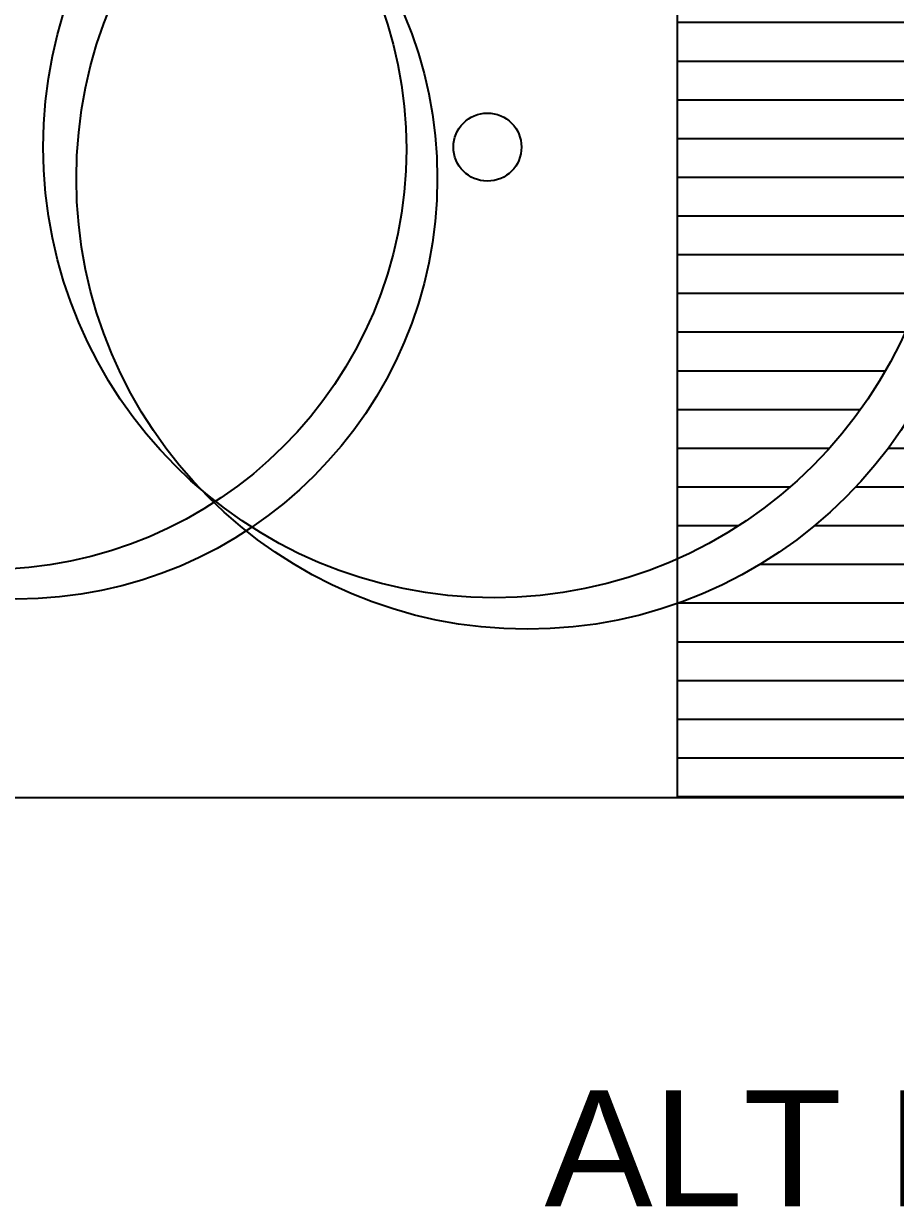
# Model space of a CAD drawing. Header units: millimetres. Extents: x 154 to 5560, y 36 to 724.
# Drawn here: x 4821.6 to 4877.7, y 53.5 to 129.7 of the extents above; entities that cross this region are included whole.
import ezdxf

# ---------------------------------------------------------------- set-up
doc = ezdxf.new("R2010")
doc.units = ezdxf.units.MM
doc.layers.add('MİMARİ PLAN', color=8, linetype='Continuous')
doc.styles.get("Standard").update_dxf_attribs({"font": 'arial.ttf'})

# ---------------------------------------------------------------- blocks, each defined once
blk = doc.blocks.new('ARPLS508')
for centre in [(0.0111, 0.0033), (0.0456, -0.0295)]:
    blk.add_circle(centre, 0.4705)
at = {"color": 42}
blk.add_circle((0.0042, 0.0033), 0.0355, dxfattribs=at)

msp = doc.modelspace()

# ---------------------------------------------------------------- hatches: boundary and pattern name
at = {"layer": 'MİMARİ PLAN'}
h = msp.add_hatch(dxfattribs=at)
h.set_pattern_fill('_USER', color=256, scale=2.49333, pattern_type=0)
h.set_pattern_definition([(0, (-53925.0747, -21477.4467), (0, 2.49333048), [])])
h.paths.add_polyline_path([(4938.47, 175.053), (4933.484, 175.053), (4863.67, 175.053), (4863.67, 148.243, -0.098262), (4872.907, 141.734, -0.21896), (4883.045, 119.695, -0.318076), (4863.67, 92.32), (4863.67, 79.803), (4938.47, 79.803)])
h.paths.add_polyline_path([(4880.916, 121.715, 0.192602), (4872.907, 141.734, 0.092662), (4863.67, 147.069), (4863.67, 95.187, 0.296475)], flags=17)

# ---------------------------------------------------------------- linework, layer by layer
msp.add_line((4863.67, 175.053), (4863.67, 79.803), dxfattribs=at)
msp.add_lwpolyline([(4938.47, 79.803), (4637.276, 79.803), (4637.276, 693.162), (4938.47, 693.162), (4938.47, 79.803)], dxfattribs=at)

# ---------------------------------------------------------------- block references
for p, xscale, yscale, zscale in [((4851.205, 121.513), 61.69249080432581, 61.69249080432581, 61.69249080432581), ((4818.52, 121.392), 57.56971361210397, 57.56971361210397, 57.56971361210397)]:
    msp.add_blockref('ARPLS508', p, dxfattribs=dict(at, xscale=xscale, yscale=yscale, zscale=zscale))

# ---------------------------------------------------------------- texts
at = {"layer": 'MİMARİ PLAN', "insert": (4855.135, 60.977), "char_height": 7.47999, "attachment_point": 1}
msp.add_mtext_dynamic_manual_height_columns('ALT KAT PLANI', width=134.62107, gutter_width=311.666, heights=[0], dxfattribs=at)

doc.saveas('drawing.dxf')
